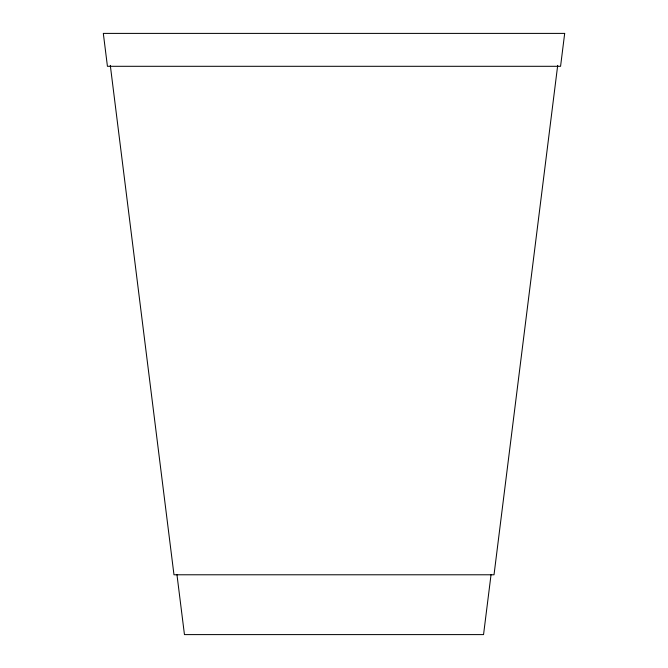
<?xml version="1.0" encoding="UTF-8"?>
<svg xmlns="http://www.w3.org/2000/svg" width="668" height="668" viewBox="0 0 668 668"><rect width="100%" height="100%" fill="white"/><g stroke="black" fill="none" stroke-linecap="round" stroke-linejoin="round"><path stroke-width="1" d="M491.03 574.781L483.548 634.6L184.452 634.6L176.97 574.781M557.696 65.38L494.019 574.781L173.981 574.781L110.303 65.38M564.685 33.4L560.569 66.299L107.431 66.299L103.315 33.4L564.685 33.4"/></g></svg>
